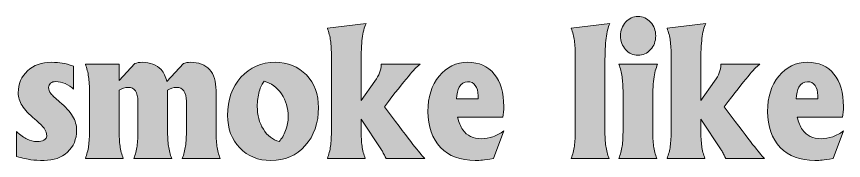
# Model space of a CAD drawing. Extents: x 554 to 1320, y -1319 to -568.
# Drawn here: x 558 to 1320, y -1075 to -943 of the extents above; entities that cross this region are included whole.
import ezdxf

# ---------------------------------------------------------------- set-up
doc = ezdxf.new("R2010")
doc.units = 0
doc.header["$MEASUREMENT"] = 0
doc.layers.add('Layer 1', color=7, linetype='Continuous')

# ---------------------------------------------------------------- blocks, each defined once
blk = doc.blocks.new('block 4')
at = {"layer": 'Layer 1', "true_color": 0xffffff}
h = blk.add_hatch(color=7, dxfattribs=at)
h.dxf.hatch_style = 2
edge = h.paths.add_edge_path()
edge.add_spline(control_points=[(1117.33, -1047.26), (1117.33, -1047.26), (1117.33, -1013.07), (1117.33, -1013.07), (1117.33, -1007.1), (1117.05, -1002.15), (1116.49, -998.21), (1115.93, -994.27), (1114.95, -990.46), (1113.54, -986.78), (1113.54, -986.78), (1131.36, -986.78), (1131.36, -986.78), (1131.36, -986.78), (1149.18, -986.78), (1149.18, -986.78), (1147.53, -990.35), (1146.37, -994.9), (1145.69, -1000.44), (1145.01, -1005.98), (1144.67, -1013.71), (1144.67, -1023.61), (1144.67, -1023.61), (1144.67, -1047.26), (1144.67, -1047.26), (1144.67, -1053.23), (1144.95, -1058.18), (1145.51, -1062.12), (1146.07, -1066.06), (1147.05, -1069.87), (1148.45, -1073.55), (1148.45, -1073.55), (1131, -1073.55), (1131, -1073.55), (1131, -1073.55), (1113.54, -1073.55), (1113.54, -1073.55), (1114.95, -1069.87), (1115.94, -1066.06), (1116.53, -1062.12), (1117.06, -1058.18), (1117.33, -1053.23), (1117.33, -1047.26)], knot_values=[0, 0, 0, 0, 1, 1, 1, 2, 2, 2, 3, 3, 3, 4, 4, 4, 5, 5, 5, 6, 6, 6, 7, 7, 7, 8, 8, 8, 9, 9, 9, 10, 10, 10, 11, 11, 11, 12, 12, 12, 13, 13, 13, 14, 14, 14, 14], degree=3, periodic=1)
edge = h.paths.add_edge_path()
edge.add_spline(control_points=[(1131.22, -942.76), (1135.77, -942.76), (1139.62, -944.48), (1142.75, -947.91), (1145.87, -951.35), (1147.44, -955.57), (1147.44, -960.58), (1147.44, -965.58), (1145.87, -969.8), (1142.75, -973.24), (1139.62, -976.68), (1135.77, -978.39), (1131.22, -978.39), (1126.66, -978.39), (1122.82, -976.68), (1119.69, -973.24), (1116.56, -969.8), (1115, -965.58), (1115, -960.58), (1115, -955.57), (1116.56, -951.35), (1119.69, -947.91), (1122.82, -944.48), (1126.66, -942.76), (1131.22, -942.76)], knot_values=[0, 0, 0, 0, 1, 1, 1, 2, 2, 2, 3, 3, 3, 4, 4, 4, 5, 5, 5, 6, 6, 6, 7, 7, 7, 8, 8, 8, 8], degree=3, periodic=1)
h = blk.add_hatch(color=7, dxfattribs=at)
h.dxf.hatch_style = 2
edge = h.paths.add_edge_path()
edge.add_spline(control_points=[(876.01, -1047.26), (876.01, -1053.23), (876.29, -1058.18), (876.85, -1062.12), (877.4, -1066.06), (878.38, -1069.87), (879.79, -1073.55), (879.79, -1073.55), (862.34, -1073.55), (862.34, -1073.55), (862.34, -1073.55), (844.88, -1073.55), (844.88, -1073.55), (846.29, -1069.92), (847.27, -1066.14), (847.83, -1062.2), (848.38, -1058.26), (848.66, -1053.28), (848.66, -1047.26), (848.66, -1047.26), (848.66, -979.83), (848.66, -979.83), (848.66, -973.87), (848.38, -968.91), (847.83, -964.97), (847.27, -961.03), (846.29, -957.22), (844.88, -953.55), (844.88, -953.55), (862.7, -951.39), (862.7, -951.39), (862.7, -951.39), (880.52, -949.15), (880.52, -949.15), (878.87, -952.77), (877.71, -957.34), (877.03, -962.85), (876.35, -968.37), (876.01, -976.08), (876.01, -985.98), (876.01, -985.98), (876.01, -1020.02), (876.01, -1020.02), (876.01, -1020.02), (876.02, -1020.02), (876.02, -1020.02), (876.02, -1020.02), (888.61, -1002.36), (888.61, -1002.36), (890.65, -999.54), (892.11, -996.96), (893.01, -994.61), (893.91, -992.27), (894.43, -989.66), (894.57, -986.78), (894.57, -986.78), (912.46, -986.78), (912.46, -986.78), (912.46, -986.78), (930.34, -986.78), (930.34, -986.78), (928.64, -987.74), (925.61, -990.78), (921.25, -995.89), (916.88, -1001), (910.19, -1009.37), (901.17, -1020.98), (901.17, -1020.98), (897.46, -1025.85), (897.46, -1025.85), (897.46, -1025.85), (907.65, -1039.35), (907.65, -1039.35), (916.67, -1051.34), (923.21, -1059.9), (927.28, -1065.04), (931.36, -1070.18), (933.85, -1073.01), (934.78, -1073.55), (934.78, -1073.55), (916.92, -1073.55), (916.92, -1073.55), (916.92, -1073.55), (899, -1073.55), (899, -1073.55), (897.93, -1071.36), (897.08, -1069.68), (896.45, -1068.51), (895.82, -1067.34), (895.29, -1066.41), (894.85, -1065.72), (894.85, -1065.72), (876.01, -1037.35), (876.01, -1037.35), (876.01, -1037.35), (876.01, -1037.35), (876.01, -1037.35), (876.01, -1037.35), (876.01, -1047.26), (876.01, -1047.26)], knot_values=[0, 0, 0, 0, 1, 1, 1, 2, 2, 2, 3, 3, 3, 4, 4, 4, 5, 5, 5, 6, 6, 6, 7, 7, 7, 8, 8, 8, 9, 9, 9, 10, 10, 10, 11, 11, 11, 12, 12, 12, 13, 13, 13, 14, 14, 14, 15, 15, 15, 16, 16, 16, 17, 17, 17, 18, 18, 18, 19, 19, 19, 20, 20, 20, 21, 21, 21, 22, 22, 22, 23, 23, 23, 24, 24, 24, 25, 25, 25, 26, 26, 26, 27, 27, 27, 28, 28, 28, 29, 29, 29, 30, 30, 30, 31, 31, 31, 32, 32, 32, 33, 33, 33, 33], degree=3, periodic=1)
h = blk.add_hatch(color=7, dxfattribs=at)
h.dxf.hatch_style = 2
edge = h.paths.add_edge_path()
edge.add_spline(control_points=[(1073.32, -1047.26), (1073.32, -1047.26), (1073.32, -979.83), (1073.32, -979.83), (1073.32, -973.87), (1073.05, -968.91), (1072.49, -964.97), (1071.93, -961.03), (1070.95, -957.22), (1069.54, -953.55), (1069.54, -953.55), (1087.36, -951.39), (1087.36, -951.39), (1087.36, -951.39), (1105.18, -949.15), (1105.18, -949.15), (1103.53, -952.72), (1102.37, -957.28), (1101.69, -962.81), (1101.01, -968.35), (1100.67, -976.08), (1100.67, -985.98), (1100.67, -985.98), (1100.67, -1047.26), (1100.67, -1047.26), (1100.67, -1053.23), (1100.95, -1058.18), (1101.51, -1062.12), (1102.06, -1066.06), (1103.05, -1069.87), (1104.45, -1073.55), (1104.45, -1073.55), (1087, -1073.55), (1087, -1073.55), (1087, -1073.55), (1069.54, -1073.55), (1069.54, -1073.55), (1070.95, -1069.87), (1071.94, -1066.06), (1072.53, -1062.12), (1073.06, -1058.18), (1073.32, -1053.23), (1073.32, -1047.26)], knot_values=[0, 0, 0, 0, 1, 1, 1, 2, 2, 2, 3, 3, 3, 4, 4, 4, 5, 5, 5, 6, 6, 6, 7, 7, 7, 8, 8, 8, 9, 9, 9, 10, 10, 10, 11, 11, 11, 12, 12, 12, 13, 13, 13, 14, 14, 14, 14], degree=3, periodic=1)
h = blk.add_hatch(color=7, dxfattribs=at)
h.dxf.hatch_style = 2
edge = h.paths.add_edge_path()
edge.add_spline(control_points=[(1189.04, -1047.26), (1189.04, -1053.23), (1189.32, -1058.18), (1189.87, -1062.12), (1190.43, -1066.06), (1191.41, -1069.87), (1192.82, -1073.55), (1192.82, -1073.55), (1175.36, -1073.55), (1175.36, -1073.55), (1175.36, -1073.55), (1157.91, -1073.55), (1157.91, -1073.55), (1159.32, -1069.92), (1160.3, -1066.14), (1160.85, -1062.2), (1161.41, -1058.26), (1161.69, -1053.28), (1161.69, -1047.26), (1161.69, -1047.26), (1161.69, -979.83), (1161.69, -979.83), (1161.69, -973.87), (1161.41, -968.91), (1160.85, -964.97), (1160.3, -961.03), (1159.32, -957.22), (1157.91, -953.55), (1157.91, -953.55), (1175.73, -951.39), (1175.73, -951.39), (1175.73, -951.39), (1193.55, -949.15), (1193.55, -949.15), (1191.9, -952.77), (1190.73, -957.34), (1190.06, -962.85), (1189.38, -968.37), (1189.04, -976.08), (1189.04, -985.98), (1189.04, -985.98), (1189.04, -1020.02), (1189.04, -1020.02), (1189.04, -1020.02), (1189.05, -1020.02), (1189.05, -1020.02), (1189.05, -1020.02), (1201.64, -1002.36), (1201.64, -1002.36), (1203.67, -999.54), (1205.14, -996.96), (1206.04, -994.61), (1206.93, -992.27), (1207.46, -989.66), (1207.6, -986.78), (1207.6, -986.78), (1225.48, -986.78), (1225.48, -986.78), (1225.48, -986.78), (1243.37, -986.78), (1243.37, -986.78), (1241.67, -987.74), (1238.64, -990.78), (1234.28, -995.89), (1229.91, -1001), (1223.22, -1009.37), (1214.2, -1020.98), (1214.2, -1020.98), (1210.49, -1025.85), (1210.49, -1025.85), (1210.49, -1025.85), (1220.68, -1039.35), (1220.68, -1039.35), (1229.69, -1051.34), (1236.24, -1059.9), (1240.31, -1065.04), (1244.38, -1070.18), (1246.88, -1073.01), (1247.8, -1073.55), (1247.8, -1073.55), (1229.95, -1073.55), (1229.95, -1073.55), (1229.95, -1073.55), (1212.02, -1073.55), (1212.02, -1073.55), (1210.96, -1071.36), (1210.11, -1069.68), (1209.48, -1068.51), (1208.85, -1067.34), (1208.32, -1066.41), (1207.88, -1065.72), (1207.88, -1065.72), (1189.04, -1037.35), (1189.04, -1037.35), (1189.04, -1037.35), (1189.04, -1037.35), (1189.04, -1037.35), (1189.04, -1037.35), (1189.04, -1047.26), (1189.04, -1047.26)], knot_values=[0, 0, 0, 0, 1, 1, 1, 2, 2, 2, 3, 3, 3, 4, 4, 4, 5, 5, 5, 6, 6, 6, 7, 7, 7, 8, 8, 8, 9, 9, 9, 10, 10, 10, 11, 11, 11, 12, 12, 12, 13, 13, 13, 14, 14, 14, 15, 15, 15, 16, 16, 16, 17, 17, 17, 18, 18, 18, 19, 19, 19, 20, 20, 20, 21, 21, 21, 22, 22, 22, 23, 23, 23, 24, 24, 24, 25, 25, 25, 26, 26, 26, 27, 27, 27, 28, 28, 28, 29, 29, 29, 30, 30, 30, 31, 31, 31, 32, 32, 32, 33, 33, 33, 33], degree=3, periodic=1)
h = blk.add_hatch(color=7, dxfattribs=at)
h.dxf.hatch_style = 2
edge = h.paths.add_edge_path()
edge.add_spline(control_points=[(611.06, -1009.71), (608.92, -1007.58), (606.35, -1005.88), (603.35, -1004.6), (600.34, -1003.32), (597.41, -1002.68), (594.55, -1002.68), (592.66, -1002.68), (591.1, -1003.19), (589.89, -1004.2), (588.68, -1005.21), (588.07, -1006.52), (588.07, -1008.11), (588.07, -1010.03), (588.78, -1011.92), (590.18, -1013.79), (591.59, -1015.6), (594.25, -1018.13), (598.18, -1021.38), (603.61, -1025.9), (607.59, -1030.27), (610.11, -1034.48), (612.58, -1038.63), (613.82, -1043.03), (613.82, -1047.66), (613.82, -1055.81), (611.03, -1062.47), (605.46, -1067.63), (599.88, -1072.8), (592.7, -1075.38), (583.93, -1075.38), (579.13, -1075.38), (575.08, -1075.14), (571.78, -1074.66), (568.48, -1074.18), (564.05, -1073.23), (558.47, -1071.79), (558.47, -1071.79), (558.47, -1048.78), (558.47, -1048.78), (562.11, -1052.08), (565.37, -1054.44), (568.25, -1055.85), (571.14, -1057.26), (574.16, -1057.97), (577.31, -1057.97), (579.93, -1057.97), (582.07, -1057.49), (583.75, -1056.53), (585.42, -1055.57), (586.25, -1054.34), (586.25, -1052.85), (586.25, -1050.3), (585.48, -1047.93), (583.93, -1045.74), (582.38, -1043.56), (579.47, -1040.71), (575.2, -1037.19), (569.91, -1032.88), (566.06, -1028.78), (563.64, -1024.89), (561.26, -1021.06), (560.07, -1017.09), (560.07, -1012.99), (560.07, -1004.79), (562.93, -998.06), (568.65, -992.81), (574.37, -987.57), (581.72, -984.94), (590.69, -984.94), (594.62, -984.94), (597.94, -985.18), (600.66, -985.66), (603.37, -986.14), (606.84, -987.1), (611.06, -988.54), (611.06, -988.54), (611.06, -1009.71), (611.06, -1009.71)], knot_values=[0, 0, 0, 0, 1, 1, 1, 2, 2, 2, 3, 3, 3, 4, 4, 4, 5, 5, 5, 6, 6, 6, 7, 7, 7, 8, 8, 8, 9, 9, 9, 10, 10, 10, 11, 11, 11, 12, 12, 12, 13, 13, 13, 14, 14, 14, 15, 15, 15, 16, 16, 16, 17, 17, 17, 18, 18, 18, 19, 19, 19, 20, 20, 20, 21, 21, 21, 22, 22, 22, 23, 23, 23, 24, 24, 24, 25, 25, 25, 26, 26, 26, 26], degree=3, periodic=1)
h = blk.add_hatch(color=7, dxfattribs=at)
h.dxf.hatch_style = 2
edge = h.paths.add_edge_path()
edge.add_spline(control_points=[(625.67, -1047.26), (625.67, -1047.26), (625.67, -1013.07), (625.67, -1013.07), (625.67, -1007.1), (625.39, -1002.15), (624.84, -998.21), (624.28, -994.27), (623.3, -990.46), (621.89, -986.78), (621.89, -986.78), (637.46, -986.78), (637.46, -986.78), (637.46, -986.78), (653.02, -986.78), (653.02, -986.78), (653.02, -986.78), (653.02, -1001.8), (653.02, -1001.8), (653.02, -1001.8), (667.57, -986.14), (667.57, -986.14), (669.46, -985.34), (671.64, -984.94), (674.11, -984.94), (681.72, -984.94), (687.57, -987.18), (691.64, -991.66), (694.26, -994.53), (696, -998.21), (696.88, -1002.68), (696.88, -1002.68), (712.22, -986.14), (712.22, -986.14), (714.11, -985.34), (716.3, -984.94), (718.77, -984.94), (726.38, -984.94), (732.21, -987.17), (736.26, -991.62), (740.31, -996.06), (742.33, -1002.47), (742.33, -1010.83), (742.33, -1010.83), (742.33, -1047.26), (742.33, -1047.26), (742.33, -1053.23), (742.61, -1058.18), (743.17, -1062.12), (743.73, -1066.06), (744.71, -1069.87), (746.11, -1073.55), (746.11, -1073.55), (728.66, -1073.55), (728.66, -1073.55), (728.66, -1073.55), (711.2, -1073.55), (711.2, -1073.55), (712.61, -1069.87), (713.59, -1066.06), (714.15, -1062.12), (714.71, -1058.18), (714.99, -1053.23), (714.99, -1047.26), (714.99, -1047.26), (714.99, -1020.82), (714.99, -1020.82), (714.99, -1016.72), (714.22, -1013.56), (712.7, -1011.35), (711.17, -1009.14), (708.95, -1008.03), (706.04, -1008.03), (702.89, -1008.03), (700.1, -1008.94), (697.68, -1010.75), (697.68, -1010.75), (697.68, -1047.26), (697.68, -1047.26), (697.68, -1053.23), (697.95, -1058.18), (698.51, -1062.12), (699.07, -1066.06), (700.05, -1069.87), (701.46, -1073.55), (701.46, -1073.55), (684, -1073.55), (684, -1073.55), (684, -1073.55), (666.55, -1073.55), (666.55, -1073.55), (667.95, -1069.87), (668.94, -1066.06), (669.49, -1062.12), (670.05, -1058.18), (670.33, -1053.23), (670.33, -1047.26), (670.33, -1047.26), (670.33, -1020.82), (670.33, -1020.82), (670.33, -1016.72), (669.57, -1013.56), (668.04, -1011.35), (666.51, -1009.14), (664.29, -1008.03), (661.38, -1008.03), (658.23, -1008.03), (655.44, -1008.94), (653.02, -1010.75), (653.02, -1010.75), (653.02, -1047.26), (653.02, -1047.26), (653.02, -1053.23), (653.3, -1058.18), (653.86, -1062.12), (654.41, -1066.06), (655.4, -1069.87), (656.8, -1073.55), (656.8, -1073.55), (639.35, -1073.55), (639.35, -1073.55), (639.35, -1073.55), (621.89, -1073.55), (621.89, -1073.55), (623.3, -1069.87), (624.29, -1066.06), (624.87, -1062.12), (625.41, -1058.18), (625.67, -1053.23), (625.67, -1047.26)], knot_values=[0, 0, 0, 0, 1, 1, 1, 2, 2, 2, 3, 3, 3, 4, 4, 4, 5, 5, 5, 6, 6, 6, 7, 7, 7, 8, 8, 8, 9, 9, 9, 10, 10, 10, 11, 11, 11, 12, 12, 12, 13, 13, 13, 14, 14, 14, 15, 15, 15, 16, 16, 16, 17, 17, 17, 18, 18, 18, 19, 19, 19, 20, 20, 20, 21, 21, 21, 22, 22, 22, 23, 23, 23, 24, 24, 24, 25, 25, 25, 26, 26, 26, 27, 27, 27, 28, 28, 28, 29, 29, 29, 30, 30, 30, 31, 31, 31, 32, 32, 32, 33, 33, 33, 34, 34, 34, 35, 35, 35, 36, 36, 36, 37, 37, 37, 38, 38, 38, 39, 39, 39, 40, 40, 40, 41, 41, 41, 42, 42, 42, 43, 43, 43, 43], degree=3, periodic=1)
h = blk.add_hatch(color=7, dxfattribs=at)
h.dxf.hatch_style = 2
edge = h.paths.add_edge_path()
edge.add_spline(control_points=[(764.15, -1063.76), (756.68, -1056.01), (752.95, -1046.04), (752.95, -1033.84), (752.95, -1019.51), (757.05, -1007.78), (765.24, -998.65), (773.44, -989.51), (783.96, -984.94), (796.81, -984.94), (808.54, -984.94), (818.13, -988.83), (825.57, -996.61), (833.01, -1004.39), (836.74, -1014.4), (836.74, -1026.65), (836.74, -1040.92), (832.65, -1052.61), (824.48, -1061.72), (816.31, -1070.83), (805.78, -1075.38), (792.88, -1075.38), (781.19, -1075.38), (771.62, -1071.51), (764.15, -1063.76)], knot_values=[0, 0, 0, 0, 1, 1, 1, 2, 2, 2, 3, 3, 3, 4, 4, 4, 5, 5, 5, 6, 6, 6, 7, 7, 7, 8, 8, 8, 8], degree=3, periodic=1)
edge = h.paths.add_edge_path()
edge.add_spline(control_points=[(806.44, -1047.7), (808.02, -1043.41), (808.81, -1039.17), (808.81, -1034.96), (808.81, -1027.13), (806.75, -1020.16), (802.63, -1014.06), (798.5, -1007.97), (793.19, -1004.07), (786.7, -1002.36), (784.81, -1004.33), (783.27, -1007.47), (782.08, -1011.79), (780.89, -1016.1), (780.3, -1020.68), (780.3, -1025.53), (780.3, -1033.52), (782.18, -1040.54), (785.93, -1046.58), (789.69, -1052.63), (794.5, -1056.42), (800.37, -1057.97), (802.84, -1055.41), (804.87, -1051.99), (806.44, -1047.7)], knot_values=[0, 0, 0, 0, 1, 1, 1, 2, 2, 2, 3, 3, 3, 4, 4, 4, 5, 5, 5, 6, 6, 6, 7, 7, 7, 8, 8, 8, 8], degree=3, periodic=1)
h = blk.add_hatch(color=7, dxfattribs=at)
h.dxf.hatch_style = 2
edge = h.paths.add_edge_path()
edge.add_spline(control_points=[(980.96, -1075.38), (967.53, -1075.38), (956.93, -1071.36), (949.18, -1063.32), (941.42, -1055.28), (937.54, -1044.25), (937.54, -1030.24), (937.54, -1016.93), (940.98, -1006.05), (947.87, -997.61), (954.75, -989.17), (963.6, -984.94), (974.41, -984.94), (974.41, -984.94), (974.19, -984.94), (974.19, -984.94), (984.62, -984.94), (992.76, -988.54), (998.63, -995.73), (1004.5, -1002.92), (1007.43, -1012.91), (1007.43, -1025.69), (1007.43, -1029.15), (1007.14, -1032.45), (1006.54, -1035.6), (1006.54, -1035.6), (964.92, -1035.6), (964.92, -1035.6), (965.89, -1040.12), (967.46, -1043.96), (969.64, -1047.1), (973.57, -1052.64), (979.28, -1055.41), (986.79, -1055.41), (990.28, -1055.41), (993.85, -1054.77), (997.51, -1053.5), (1001.16, -1052.22), (1004.47, -1050.45), (1007.42, -1048.16), (1007.42, -1048.16), (997.83, -1073.55), (997.83, -1073.55), (993.37, -1074.29), (990.07, -1074.78), (987.94, -1075.02), (985.81, -1075.26), (983.48, -1075.38), (980.96, -1075.38)], knot_values=[0, 0, 0, 0, 1, 1, 1, 2, 2, 2, 3, 3, 3, 4, 4, 4, 5, 5, 5, 6, 6, 6, 7, 7, 7, 8, 8, 8, 9, 9, 9, 10, 10, 10, 11, 11, 11, 12, 12, 12, 13, 13, 13, 14, 14, 14, 15, 15, 15, 16, 16, 16, 16], degree=3, periodic=1)
edge = h.paths.add_edge_path()
edge.add_spline(control_points=[(983.8, -1018.74), (983.8, -1018.74), (983.73, -1015.78), (983.73, -1015.78), (983.73, -1011.63), (982.89, -1008.43), (981.22, -1006.2), (979.55, -1003.96), (977.19, -1002.84), (974.14, -1002.84), (970.75, -1002.84), (968.16, -1004.55), (966.37, -1007.95), (965.02, -1010.51), (964.19, -1014.11), (963.9, -1018.74), (963.9, -1018.74), (983.8, -1018.74), (983.8, -1018.74)], knot_values=[0, 0, 0, 0, 1, 1, 1, 2, 2, 2, 3, 3, 3, 4, 4, 4, 5, 5, 5, 6, 6, 6, 6], degree=3, periodic=1)
h = blk.add_hatch(color=7, dxfattribs=at)
h.dxf.hatch_style = 2
edge = h.paths.add_edge_path()
edge.add_spline(control_points=[(1293.99, -1075.38), (1280.56, -1075.38), (1269.96, -1071.36), (1262.2, -1063.32), (1254.45, -1055.28), (1250.57, -1044.25), (1250.57, -1030.24), (1250.57, -1016.93), (1254.01, -1006.05), (1260.89, -997.61), (1267.78, -989.17), (1276.63, -984.94), (1287.44, -984.94), (1287.44, -984.94), (1287.22, -984.94), (1287.22, -984.94), (1297.65, -984.94), (1305.79, -988.54), (1311.66, -995.73), (1317.53, -1002.92), (1320.46, -1012.91), (1320.46, -1025.69), (1320.46, -1029.15), (1320.16, -1032.45), (1319.57, -1035.6), (1319.57, -1035.6), (1277.95, -1035.6), (1277.95, -1035.6), (1278.92, -1040.12), (1280.49, -1043.96), (1282.67, -1047.1), (1286.6, -1052.64), (1292.31, -1055.41), (1299.82, -1055.41), (1303.3, -1055.41), (1306.88, -1054.77), (1310.53, -1053.5), (1314.19, -1052.22), (1317.5, -1050.45), (1320.45, -1048.16), (1320.45, -1048.16), (1310.86, -1073.55), (1310.86, -1073.55), (1306.4, -1074.29), (1303.1, -1074.78), (1300.97, -1075.02), (1298.83, -1075.26), (1296.51, -1075.38), (1293.99, -1075.38)], knot_values=[0, 0, 0, 0, 1, 1, 1, 2, 2, 2, 3, 3, 3, 4, 4, 4, 5, 5, 5, 6, 6, 6, 7, 7, 7, 8, 8, 8, 9, 9, 9, 10, 10, 10, 11, 11, 11, 12, 12, 12, 13, 13, 13, 14, 14, 14, 15, 15, 15, 16, 16, 16, 16], degree=3, periodic=1)
edge = h.paths.add_edge_path()
edge.add_spline(control_points=[(1296.83, -1018.74), (1296.83, -1018.74), (1296.76, -1015.78), (1296.76, -1015.78), (1296.76, -1011.63), (1295.92, -1008.43), (1294.25, -1006.2), (1292.58, -1003.96), (1290.22, -1002.84), (1287.17, -1002.84), (1283.78, -1002.84), (1281.19, -1004.55), (1279.4, -1007.95), (1278.04, -1010.51), (1277.22, -1014.11), (1276.93, -1018.74), (1276.93, -1018.74), (1296.83, -1018.74), (1296.83, -1018.74)], knot_values=[0, 0, 0, 0, 1, 1, 1, 2, 2, 2, 3, 3, 3, 4, 4, 4, 5, 5, 5, 6, 6, 6, 6], degree=3, periodic=1)
at = {"layer": 'Layer 1', "lineweight": 0}
for points, knots in [([(1131.22, -942.76), (1135.77, -942.76), (1139.62, -944.48), (1142.75, -947.91), (1145.87, -951.35), (1147.44, -955.57), (1147.44, -960.58), (1147.44, -965.58), (1145.87, -969.8), (1142.75, -973.24), (1139.62, -976.68), (1135.77, -978.39), (1131.22, -978.39), (1126.66, -978.39), (1122.82, -976.68), (1119.69, -973.24), (1116.56, -969.8), (1115, -965.58), (1115, -960.58), (1115, -955.57), (1116.56, -951.35), (1119.69, -947.91), (1122.82, -944.48), (1126.66, -942.76), (1131.22, -942.76)], [0, 0, 0, 0, 1, 1, 1, 2, 2, 2, 3, 3, 3, 4, 4, 4, 5, 5, 5, 6, 6, 6, 7, 7, 7, 8, 8, 8, 8]), ([(876.01, -1047.26), (876.01, -1053.23), (876.29, -1058.18), (876.85, -1062.12), (877.4, -1066.06), (878.38, -1069.87), (879.79, -1073.55), (879.79, -1073.55), (862.34, -1073.55), (862.34, -1073.55), (862.34, -1073.55), (844.88, -1073.55), (844.88, -1073.55), (846.29, -1069.92), (847.27, -1066.14), (847.83, -1062.2), (848.38, -1058.26), (848.66, -1053.28), (848.66, -1047.26), (848.66, -1047.26), (848.66, -979.83), (848.66, -979.83), (848.66, -973.87), (848.38, -968.91), (847.83, -964.97), (847.27, -961.03), (846.29, -957.22), (844.88, -953.55), (844.88, -953.55), (862.7, -951.39), (862.7, -951.39), (862.7, -951.39), (880.52, -949.15), (880.52, -949.15), (878.87, -952.77), (877.71, -957.34), (877.03, -962.85), (876.35, -968.37), (876.01, -976.08), (876.01, -985.98), (876.01, -985.98), (876.01, -1020.02), (876.01, -1020.02), (876.01, -1020.02), (876.02, -1020.02), (876.02, -1020.02), (876.02, -1020.02), (888.61, -1002.36), (888.61, -1002.36), (890.65, -999.54), (892.11, -996.96), (893.01, -994.61), (893.91, -992.27), (894.43, -989.66), (894.57, -986.78), (894.57, -986.78), (912.46, -986.78), (912.46, -986.78), (912.46, -986.78), (930.34, -986.78), (930.34, -986.78), (928.64, -987.74), (925.61, -990.78), (921.25, -995.89), (916.88, -1001), (910.19, -1009.37), (901.17, -1020.98), (901.17, -1020.98), (897.46, -1025.85), (897.46, -1025.85), (897.46, -1025.85), (907.65, -1039.35), (907.65, -1039.35), (916.67, -1051.34), (923.21, -1059.9), (927.28, -1065.04), (931.36, -1070.18), (933.85, -1073.01), (934.78, -1073.55), (934.78, -1073.55), (916.92, -1073.55), (916.92, -1073.55), (916.92, -1073.55), (899, -1073.55), (899, -1073.55), (897.93, -1071.36), (897.08, -1069.68), (896.45, -1068.51), (895.82, -1067.34), (895.29, -1066.41), (894.85, -1065.72), (894.85, -1065.72), (876.01, -1037.35), (876.01, -1037.35), (876.01, -1037.35), (876.01, -1037.35), (876.01, -1037.35), (876.01, -1037.35), (876.01, -1047.26), (876.01, -1047.26)], [0, 0, 0, 0, 1, 1, 1, 2, 2, 2, 3, 3, 3, 4, 4, 4, 5, 5, 5, 6, 6, 6, 7, 7, 7, 8, 8, 8, 9, 9, 9, 10, 10, 10, 11, 11, 11, 12, 12, 12, 13, 13, 13, 14, 14, 14, 15, 15, 15, 16, 16, 16, 17, 17, 17, 18, 18, 18, 19, 19, 19, 20, 20, 20, 21, 21, 21, 22, 22, 22, 23, 23, 23, 24, 24, 24, 25, 25, 25, 26, 26, 26, 27, 27, 27, 28, 28, 28, 29, 29, 29, 30, 30, 30, 31, 31, 31, 32, 32, 32, 33, 33, 33, 33]), ([(1073.32, -1047.26), (1073.32, -1047.26), (1073.32, -979.83), (1073.32, -979.83), (1073.32, -973.87), (1073.05, -968.91), (1072.49, -964.97), (1071.93, -961.03), (1070.95, -957.22), (1069.54, -953.55), (1069.54, -953.55), (1087.36, -951.39), (1087.36, -951.39), (1087.36, -951.39), (1105.18, -949.15), (1105.18, -949.15), (1103.53, -952.72), (1102.37, -957.28), (1101.69, -962.81), (1101.01, -968.35), (1100.67, -976.08), (1100.67, -985.98), (1100.67, -985.98), (1100.67, -1047.26), (1100.67, -1047.26), (1100.67, -1053.23), (1100.95, -1058.18), (1101.51, -1062.12), (1102.06, -1066.06), (1103.05, -1069.87), (1104.45, -1073.55), (1104.45, -1073.55), (1087, -1073.55), (1087, -1073.55), (1087, -1073.55), (1069.54, -1073.55), (1069.54, -1073.55), (1070.95, -1069.87), (1071.94, -1066.06), (1072.53, -1062.12), (1073.06, -1058.18), (1073.32, -1053.23), (1073.32, -1047.26)], [0, 0, 0, 0, 1, 1, 1, 2, 2, 2, 3, 3, 3, 4, 4, 4, 5, 5, 5, 6, 6, 6, 7, 7, 7, 8, 8, 8, 9, 9, 9, 10, 10, 10, 11, 11, 11, 12, 12, 12, 13, 13, 13, 14, 14, 14, 14]), ([(1189.04, -1047.26), (1189.04, -1053.23), (1189.32, -1058.18), (1189.87, -1062.12), (1190.43, -1066.06), (1191.41, -1069.87), (1192.82, -1073.55), (1192.82, -1073.55), (1175.36, -1073.55), (1175.36, -1073.55), (1175.36, -1073.55), (1157.91, -1073.55), (1157.91, -1073.55), (1159.32, -1069.92), (1160.3, -1066.14), (1160.85, -1062.2), (1161.41, -1058.26), (1161.69, -1053.28), (1161.69, -1047.26), (1161.69, -1047.26), (1161.69, -979.83), (1161.69, -979.83), (1161.69, -973.87), (1161.41, -968.91), (1160.85, -964.97), (1160.3, -961.03), (1159.32, -957.22), (1157.91, -953.55), (1157.91, -953.55), (1175.73, -951.39), (1175.73, -951.39), (1175.73, -951.39), (1193.55, -949.15), (1193.55, -949.15), (1191.9, -952.77), (1190.73, -957.34), (1190.06, -962.85), (1189.38, -968.37), (1189.04, -976.08), (1189.04, -985.98), (1189.04, -985.98), (1189.04, -1020.02), (1189.04, -1020.02), (1189.04, -1020.02), (1189.05, -1020.02), (1189.05, -1020.02), (1189.05, -1020.02), (1201.64, -1002.36), (1201.64, -1002.36), (1203.67, -999.54), (1205.14, -996.96), (1206.04, -994.61), (1206.93, -992.27), (1207.46, -989.66), (1207.6, -986.78), (1207.6, -986.78), (1225.48, -986.78), (1225.48, -986.78), (1225.48, -986.78), (1243.37, -986.78), (1243.37, -986.78), (1241.67, -987.74), (1238.64, -990.78), (1234.28, -995.89), (1229.91, -1001), (1223.22, -1009.37), (1214.2, -1020.98), (1214.2, -1020.98), (1210.49, -1025.85), (1210.49, -1025.85), (1210.49, -1025.85), (1220.68, -1039.35), (1220.68, -1039.35), (1229.69, -1051.34), (1236.24, -1059.9), (1240.31, -1065.04), (1244.38, -1070.18), (1246.88, -1073.01), (1247.8, -1073.55), (1247.8, -1073.55), (1229.95, -1073.55), (1229.95, -1073.55), (1229.95, -1073.55), (1212.02, -1073.55), (1212.02, -1073.55), (1210.96, -1071.36), (1210.11, -1069.68), (1209.48, -1068.51), (1208.85, -1067.34), (1208.32, -1066.41), (1207.88, -1065.72), (1207.88, -1065.72), (1189.04, -1037.35), (1189.04, -1037.35), (1189.04, -1037.35), (1189.04, -1037.35), (1189.04, -1037.35), (1189.04, -1037.35), (1189.04, -1047.26), (1189.04, -1047.26)], [0, 0, 0, 0, 1, 1, 1, 2, 2, 2, 3, 3, 3, 4, 4, 4, 5, 5, 5, 6, 6, 6, 7, 7, 7, 8, 8, 8, 9, 9, 9, 10, 10, 10, 11, 11, 11, 12, 12, 12, 13, 13, 13, 14, 14, 14, 15, 15, 15, 16, 16, 16, 17, 17, 17, 18, 18, 18, 19, 19, 19, 20, 20, 20, 21, 21, 21, 22, 22, 22, 23, 23, 23, 24, 24, 24, 25, 25, 25, 26, 26, 26, 27, 27, 27, 28, 28, 28, 29, 29, 29, 30, 30, 30, 31, 31, 31, 32, 32, 32, 33, 33, 33, 33]), ([(611.06, -1009.71), (608.92, -1007.58), (606.35, -1005.88), (603.35, -1004.6), (600.34, -1003.32), (597.41, -1002.68), (594.55, -1002.68), (592.66, -1002.68), (591.1, -1003.19), (589.89, -1004.2), (588.68, -1005.21), (588.07, -1006.52), (588.07, -1008.11), (588.07, -1010.03), (588.78, -1011.92), (590.18, -1013.79), (591.59, -1015.6), (594.25, -1018.13), (598.18, -1021.38), (603.61, -1025.9), (607.59, -1030.27), (610.11, -1034.48), (612.58, -1038.63), (613.82, -1043.03), (613.82, -1047.66), (613.82, -1055.81), (611.03, -1062.47), (605.46, -1067.63), (599.88, -1072.8), (592.7, -1075.38), (583.93, -1075.38), (579.13, -1075.38), (575.08, -1075.14), (571.78, -1074.66), (568.48, -1074.18), (564.05, -1073.23), (558.47, -1071.79), (558.47, -1071.79), (558.47, -1048.78), (558.47, -1048.78), (562.11, -1052.08), (565.37, -1054.44), (568.25, -1055.85), (571.14, -1057.26), (574.16, -1057.97), (577.31, -1057.97), (579.93, -1057.97), (582.07, -1057.49), (583.75, -1056.53), (585.42, -1055.57), (586.25, -1054.34), (586.25, -1052.85), (586.25, -1050.3), (585.48, -1047.93), (583.93, -1045.74), (582.38, -1043.56), (579.47, -1040.71), (575.2, -1037.19), (569.91, -1032.88), (566.06, -1028.78), (563.64, -1024.89), (561.26, -1021.06), (560.07, -1017.09), (560.07, -1012.99), (560.07, -1004.79), (562.93, -998.06), (568.65, -992.81), (574.37, -987.57), (581.72, -984.94), (590.69, -984.94), (594.62, -984.94), (597.94, -985.18), (600.66, -985.66), (603.37, -986.14), (606.84, -987.1), (611.06, -988.54), (611.06, -988.54), (611.06, -1009.71), (611.06, -1009.71)], [0, 0, 0, 0, 1, 1, 1, 2, 2, 2, 3, 3, 3, 4, 4, 4, 5, 5, 5, 6, 6, 6, 7, 7, 7, 8, 8, 8, 9, 9, 9, 10, 10, 10, 11, 11, 11, 12, 12, 12, 13, 13, 13, 14, 14, 14, 15, 15, 15, 16, 16, 16, 17, 17, 17, 18, 18, 18, 19, 19, 19, 20, 20, 20, 21, 21, 21, 22, 22, 22, 23, 23, 23, 24, 24, 24, 25, 25, 25, 26, 26, 26, 26]), ([(625.67, -1047.26), (625.67, -1047.26), (625.67, -1013.07), (625.67, -1013.07), (625.67, -1007.1), (625.39, -1002.15), (624.84, -998.21), (624.28, -994.27), (623.3, -990.46), (621.89, -986.78), (621.89, -986.78), (637.46, -986.78), (637.46, -986.78), (637.46, -986.78), (653.02, -986.78), (653.02, -986.78), (653.02, -986.78), (653.02, -1001.8), (653.02, -1001.8), (653.02, -1001.8), (667.57, -986.14), (667.57, -986.14), (669.46, -985.34), (671.64, -984.94), (674.11, -984.94), (681.72, -984.94), (687.57, -987.18), (691.64, -991.66), (694.26, -994.53), (696, -998.21), (696.88, -1002.68), (696.88, -1002.68), (712.22, -986.14), (712.22, -986.14), (714.11, -985.34), (716.3, -984.94), (718.77, -984.94), (726.38, -984.94), (732.21, -987.17), (736.26, -991.62), (740.31, -996.06), (742.33, -1002.47), (742.33, -1010.83), (742.33, -1010.83), (742.33, -1047.26), (742.33, -1047.26), (742.33, -1053.23), (742.61, -1058.18), (743.17, -1062.12), (743.73, -1066.06), (744.71, -1069.87), (746.11, -1073.55), (746.11, -1073.55), (728.66, -1073.55), (728.66, -1073.55), (728.66, -1073.55), (711.2, -1073.55), (711.2, -1073.55), (712.61, -1069.87), (713.59, -1066.06), (714.15, -1062.12), (714.71, -1058.18), (714.99, -1053.23), (714.99, -1047.26), (714.99, -1047.26), (714.99, -1020.82), (714.99, -1020.82), (714.99, -1016.72), (714.22, -1013.56), (712.7, -1011.35), (711.17, -1009.14), (708.95, -1008.03), (706.04, -1008.03), (702.89, -1008.03), (700.1, -1008.94), (697.68, -1010.75), (697.68, -1010.75), (697.68, -1047.26), (697.68, -1047.26), (697.68, -1053.23), (697.95, -1058.18), (698.51, -1062.12), (699.07, -1066.06), (700.05, -1069.87), (701.46, -1073.55), (701.46, -1073.55), (684, -1073.55), (684, -1073.55), (684, -1073.55), (666.55, -1073.55), (666.55, -1073.55), (667.95, -1069.87), (668.94, -1066.06), (669.49, -1062.12), (670.05, -1058.18), (670.33, -1053.23), (670.33, -1047.26), (670.33, -1047.26), (670.33, -1020.82), (670.33, -1020.82), (670.33, -1016.72), (669.57, -1013.56), (668.04, -1011.35), (666.51, -1009.14), (664.29, -1008.03), (661.38, -1008.03), (658.23, -1008.03), (655.44, -1008.94), (653.02, -1010.75), (653.02, -1010.75), (653.02, -1047.26), (653.02, -1047.26), (653.02, -1053.23), (653.3, -1058.18), (653.86, -1062.12), (654.41, -1066.06), (655.4, -1069.87), (656.8, -1073.55), (656.8, -1073.55), (639.35, -1073.55), (639.35, -1073.55), (639.35, -1073.55), (621.89, -1073.55), (621.89, -1073.55), (623.3, -1069.87), (624.29, -1066.06), (624.87, -1062.12), (625.41, -1058.18), (625.67, -1053.23), (625.67, -1047.26)], [0, 0, 0, 0, 1, 1, 1, 2, 2, 2, 3, 3, 3, 4, 4, 4, 5, 5, 5, 6, 6, 6, 7, 7, 7, 8, 8, 8, 9, 9, 9, 10, 10, 10, 11, 11, 11, 12, 12, 12, 13, 13, 13, 14, 14, 14, 15, 15, 15, 16, 16, 16, 17, 17, 17, 18, 18, 18, 19, 19, 19, 20, 20, 20, 21, 21, 21, 22, 22, 22, 23, 23, 23, 24, 24, 24, 25, 25, 25, 26, 26, 26, 27, 27, 27, 28, 28, 28, 29, 29, 29, 30, 30, 30, 31, 31, 31, 32, 32, 32, 33, 33, 33, 34, 34, 34, 35, 35, 35, 36, 36, 36, 37, 37, 37, 38, 38, 38, 39, 39, 39, 40, 40, 40, 41, 41, 41, 42, 42, 42, 43, 43, 43, 43]), ([(764.15, -1063.76), (756.68, -1056.01), (752.95, -1046.04), (752.95, -1033.84), (752.95, -1019.51), (757.05, -1007.78), (765.24, -998.65), (773.44, -989.51), (783.96, -984.94), (796.81, -984.94), (808.54, -984.94), (818.13, -988.83), (825.57, -996.61), (833.01, -1004.39), (836.74, -1014.4), (836.74, -1026.65), (836.74, -1040.92), (832.65, -1052.61), (824.48, -1061.72), (816.31, -1070.83), (805.78, -1075.38), (792.88, -1075.38), (781.19, -1075.38), (771.62, -1071.51), (764.15, -1063.76)], [0, 0, 0, 0, 1, 1, 1, 2, 2, 2, 3, 3, 3, 4, 4, 4, 5, 5, 5, 6, 6, 6, 7, 7, 7, 8, 8, 8, 8]), ([(980.96, -1075.38), (967.53, -1075.38), (956.93, -1071.36), (949.18, -1063.32), (941.42, -1055.28), (937.54, -1044.25), (937.54, -1030.24), (937.54, -1016.93), (940.98, -1006.05), (947.87, -997.61), (954.75, -989.17), (963.6, -984.94), (974.41, -984.94), (974.41, -984.94), (974.19, -984.94), (974.19, -984.94), (984.62, -984.94), (992.76, -988.54), (998.63, -995.73), (1004.5, -1002.92), (1007.43, -1012.91), (1007.43, -1025.69), (1007.43, -1029.15), (1007.14, -1032.45), (1006.54, -1035.6), (1006.54, -1035.6), (964.92, -1035.6), (964.92, -1035.6), (965.89, -1040.12), (967.46, -1043.96), (969.64, -1047.1), (973.57, -1052.64), (979.28, -1055.41), (986.79, -1055.41), (990.28, -1055.41), (993.85, -1054.77), (997.51, -1053.5), (1001.16, -1052.22), (1004.47, -1050.45), (1007.42, -1048.16), (1007.42, -1048.16), (997.83, -1073.55), (997.83, -1073.55), (993.37, -1074.29), (990.07, -1074.78), (987.94, -1075.02), (985.81, -1075.26), (983.48, -1075.38), (980.96, -1075.38)], [0, 0, 0, 0, 1, 1, 1, 2, 2, 2, 3, 3, 3, 4, 4, 4, 5, 5, 5, 6, 6, 6, 7, 7, 7, 8, 8, 8, 9, 9, 9, 10, 10, 10, 11, 11, 11, 12, 12, 12, 13, 13, 13, 14, 14, 14, 15, 15, 15, 16, 16, 16, 16]), ([(1117.33, -1047.26), (1117.33, -1047.26), (1117.33, -1013.07), (1117.33, -1013.07), (1117.33, -1007.1), (1117.05, -1002.15), (1116.49, -998.21), (1115.93, -994.27), (1114.95, -990.46), (1113.54, -986.78), (1113.54, -986.78), (1131.36, -986.78), (1131.36, -986.78), (1131.36, -986.78), (1149.18, -986.78), (1149.18, -986.78), (1147.53, -990.35), (1146.37, -994.9), (1145.69, -1000.44), (1145.01, -1005.98), (1144.67, -1013.71), (1144.67, -1023.61), (1144.67, -1023.61), (1144.67, -1047.26), (1144.67, -1047.26), (1144.67, -1053.23), (1144.95, -1058.18), (1145.51, -1062.12), (1146.07, -1066.06), (1147.05, -1069.87), (1148.45, -1073.55), (1148.45, -1073.55), (1131, -1073.55), (1131, -1073.55), (1131, -1073.55), (1113.54, -1073.55), (1113.54, -1073.55), (1114.95, -1069.87), (1115.94, -1066.06), (1116.53, -1062.12), (1117.06, -1058.18), (1117.33, -1053.23), (1117.33, -1047.26)], [0, 0, 0, 0, 1, 1, 1, 2, 2, 2, 3, 3, 3, 4, 4, 4, 5, 5, 5, 6, 6, 6, 7, 7, 7, 8, 8, 8, 9, 9, 9, 10, 10, 10, 11, 11, 11, 12, 12, 12, 13, 13, 13, 14, 14, 14, 14]), ([(1293.99, -1075.38), (1280.56, -1075.38), (1269.96, -1071.36), (1262.2, -1063.32), (1254.45, -1055.28), (1250.57, -1044.25), (1250.57, -1030.24), (1250.57, -1016.93), (1254.01, -1006.05), (1260.89, -997.61), (1267.78, -989.17), (1276.63, -984.94), (1287.44, -984.94), (1287.44, -984.94), (1287.22, -984.94), (1287.22, -984.94), (1297.65, -984.94), (1305.79, -988.54), (1311.66, -995.73), (1317.53, -1002.92), (1320.46, -1012.91), (1320.46, -1025.69), (1320.46, -1029.15), (1320.16, -1032.45), (1319.57, -1035.6), (1319.57, -1035.6), (1277.95, -1035.6), (1277.95, -1035.6), (1278.92, -1040.12), (1280.49, -1043.96), (1282.67, -1047.1), (1286.6, -1052.64), (1292.31, -1055.41), (1299.82, -1055.41), (1303.3, -1055.41), (1306.88, -1054.77), (1310.53, -1053.5), (1314.19, -1052.22), (1317.5, -1050.45), (1320.45, -1048.16), (1320.45, -1048.16), (1310.86, -1073.55), (1310.86, -1073.55), (1306.4, -1074.29), (1303.1, -1074.78), (1300.97, -1075.02), (1298.83, -1075.26), (1296.51, -1075.38), (1293.99, -1075.38)], [0, 0, 0, 0, 1, 1, 1, 2, 2, 2, 3, 3, 3, 4, 4, 4, 5, 5, 5, 6, 6, 6, 7, 7, 7, 8, 8, 8, 9, 9, 9, 10, 10, 10, 11, 11, 11, 12, 12, 12, 13, 13, 13, 14, 14, 14, 15, 15, 15, 16, 16, 16, 16]), ([(806.44, -1047.7), (808.02, -1043.41), (808.81, -1039.17), (808.81, -1034.96), (808.81, -1027.13), (806.75, -1020.16), (802.63, -1014.06), (798.5, -1007.97), (793.19, -1004.07), (786.7, -1002.36), (784.81, -1004.33), (783.27, -1007.47), (782.08, -1011.79), (780.89, -1016.1), (780.3, -1020.68), (780.3, -1025.53), (780.3, -1033.52), (782.18, -1040.54), (785.93, -1046.58), (789.69, -1052.63), (794.5, -1056.42), (800.37, -1057.97), (802.84, -1055.41), (804.87, -1051.99), (806.44, -1047.7)], [0, 0, 0, 0, 1, 1, 1, 2, 2, 2, 3, 3, 3, 4, 4, 4, 5, 5, 5, 6, 6, 6, 7, 7, 7, 8, 8, 8, 8]), ([(983.8, -1018.74), (983.8, -1018.74), (983.73, -1015.78), (983.73, -1015.78), (983.73, -1011.63), (982.89, -1008.43), (981.22, -1006.2), (979.55, -1003.96), (977.19, -1002.84), (974.14, -1002.84), (970.75, -1002.84), (968.16, -1004.55), (966.37, -1007.95), (965.02, -1010.51), (964.19, -1014.11), (963.9, -1018.74), (963.9, -1018.74), (983.8, -1018.74), (983.8, -1018.74)], [0, 0, 0, 0, 1, 1, 1, 2, 2, 2, 3, 3, 3, 4, 4, 4, 5, 5, 5, 6, 6, 6, 6]), ([(1296.83, -1018.74), (1296.83, -1018.74), (1296.76, -1015.78), (1296.76, -1015.78), (1296.76, -1011.63), (1295.92, -1008.43), (1294.25, -1006.2), (1292.58, -1003.96), (1290.22, -1002.84), (1287.17, -1002.84), (1283.78, -1002.84), (1281.19, -1004.55), (1279.4, -1007.95), (1278.04, -1010.51), (1277.22, -1014.11), (1276.93, -1018.74), (1276.93, -1018.74), (1296.83, -1018.74), (1296.83, -1018.74)], [0, 0, 0, 0, 1, 1, 1, 2, 2, 2, 3, 3, 3, 4, 4, 4, 5, 5, 5, 6, 6, 6, 6])]:
    blk.add_open_spline(points, degree=3, knots=knots, dxfattribs=at)

msp = doc.modelspace()

# ---------------------------------------------------------------- block references
at = {"layer": 'Layer 1'}
msp.add_blockref('block 4', (0, 0), dxfattribs=at)

doc.saveas('drawing.dxf')
